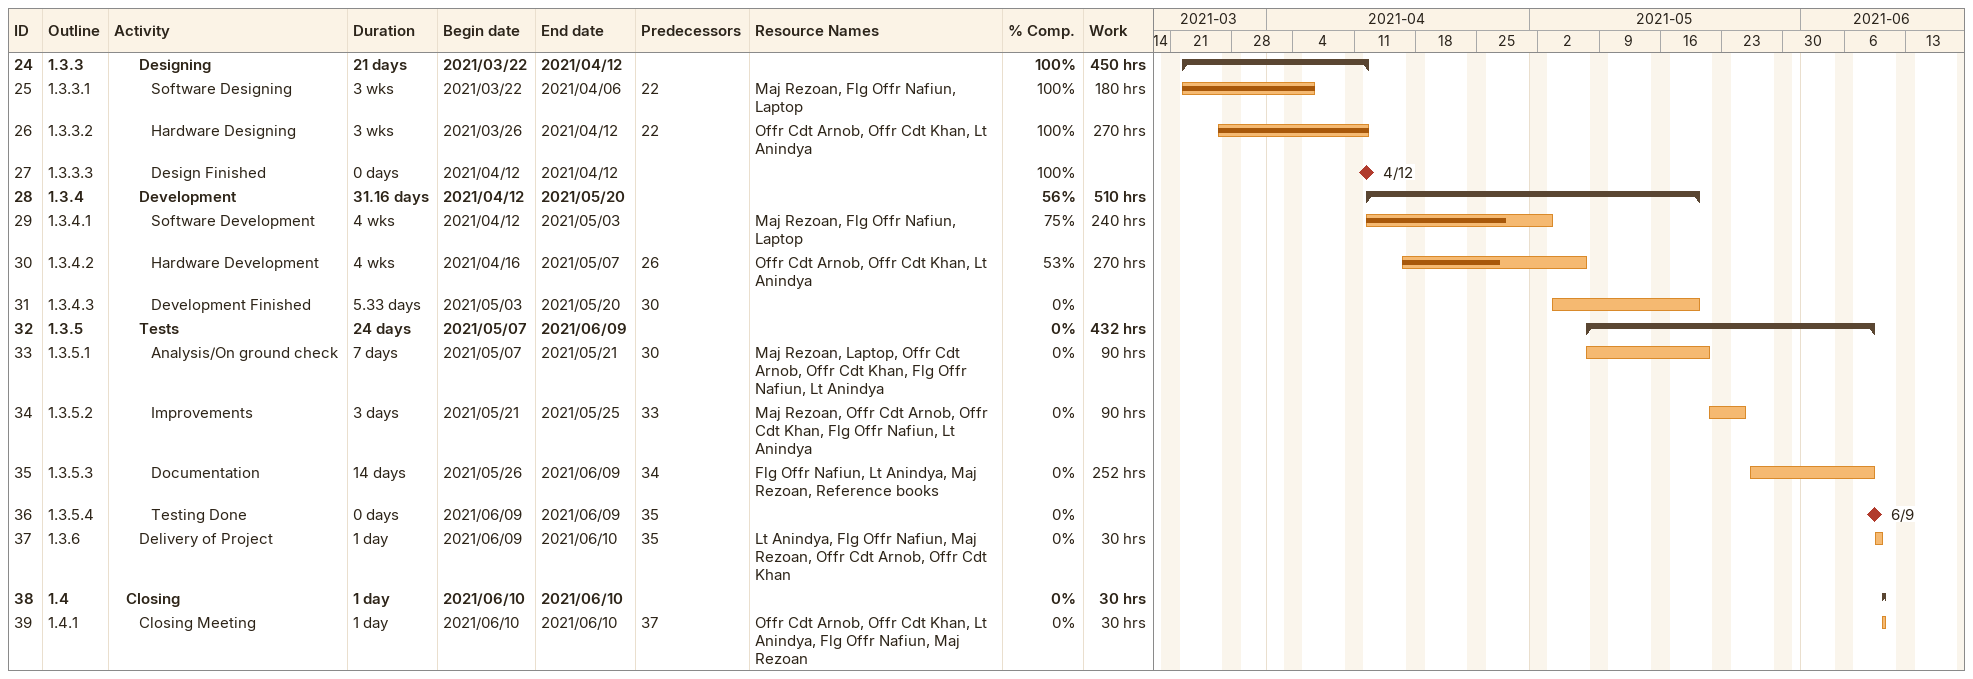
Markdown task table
| ID | WBS | Task | Duration | Start | Finish | Predecessors | Resources | % complete | Work (h) |
|---|---|---|---|---|---|---|---|---|---|
| 24 | 1.3.3 | **Designing** | 21d | 2021-03-22 | 2021-04-12 |  |  | 100 | 450 |
| 25 | 1.3.3.1 | Software Designing | 3w | 2021-03-22 | 2021-04-06 | 22 | Maj Rezoan, Flg Offr Nafiun, Laptop | 100 | 180 |
| 26 | 1.3.3.2 | Hardware Designing | 3w | 2021-03-26 | 2021-04-12 | 22 | Offr Cdt Arnob, Offr Cdt Khan, Lt Anindya | 100 | 270 |
| 27 | 1.3.3.3 | Design Finished | 0d | 2021-04-12 | 2021-04-12 |  |  | 100 |  |
| 28 | 1.3.4 | **Development** | 31.16d | 2021-04-12 | 2021-05-20 |  |  | 56 | 510 |
| 29 | 1.3.4.1 | Software Development | 4w | 2021-04-12 | 2021-05-03 |  | Maj Rezoan, Flg Offr Nafiun, Laptop | 75 | 240 |
| 30 | 1.3.4.2 | Hardware Development | 4w | 2021-04-16 | 2021-05-07 | 26 | Offr Cdt Arnob, Offr Cdt Khan, Lt Anindya | 53 | 270 |
| 31 | 1.3.4.3 | Development Finished | 5.33d | 2021-05-03 | 2021-05-20 | 30 |  | 0 |  |
| 32 | 1.3.5 | **Tests** | 24d | 2021-05-07 | 2021-06-09 |  |  | 0 | 432 |
| 33 | 1.3.5.1 | Analysis/On ground check | 7d | 2021-05-07 | 2021-05-21 | 30 | Maj Rezoan, Laptop, Offr Cdt Arnob, Offr Cdt Khan, Flg Offr Nafiun, Lt Anindya | 0 | 90 |
| 34 | 1.3.5.2 | Improvements | 3d | 2021-05-21 | 2021-05-25 | 33 | Maj Rezoan, Offr Cdt Arnob, Offr Cdt Khan, Flg Offr Nafiun, Lt Anindya | 0 | 90 |
| 35 | 1.3.5.3 | Documentation | 14d | 2021-05-26 | 2021-06-09 | 34 | Flg Offr Nafiun, Lt Anindya, Maj Rezoan, Reference books | 0 | 252 |
| 36 | 1.3.5.4 | Testing Done | 0d | 2021-06-09 | 2021-06-09 | 35 |  | 0 |  |
| 37 | 1.3.6 | Delivery of Project | 1d | 2021-06-09 | 2021-06-10 | 35 | Lt Anindya, Flg Offr Nafiun, Maj Rezoan, Offr Cdt Arnob, Offr Cdt Khan | 0 | 30 |
| 38 | 1.4 | **Closing** | 1d | 2021-06-10 | 2021-06-10 |  |  | 0 | 30 |
| 39 | 1.4.1 | Closing Meeting | 1d | 2021-06-10 | 2021-06-10 | 37 | Offr Cdt Arnob, Offr Cdt Khan, Lt Anindya, Flg Offr Nafiun, Maj Rezoan | 0 | 30 |
